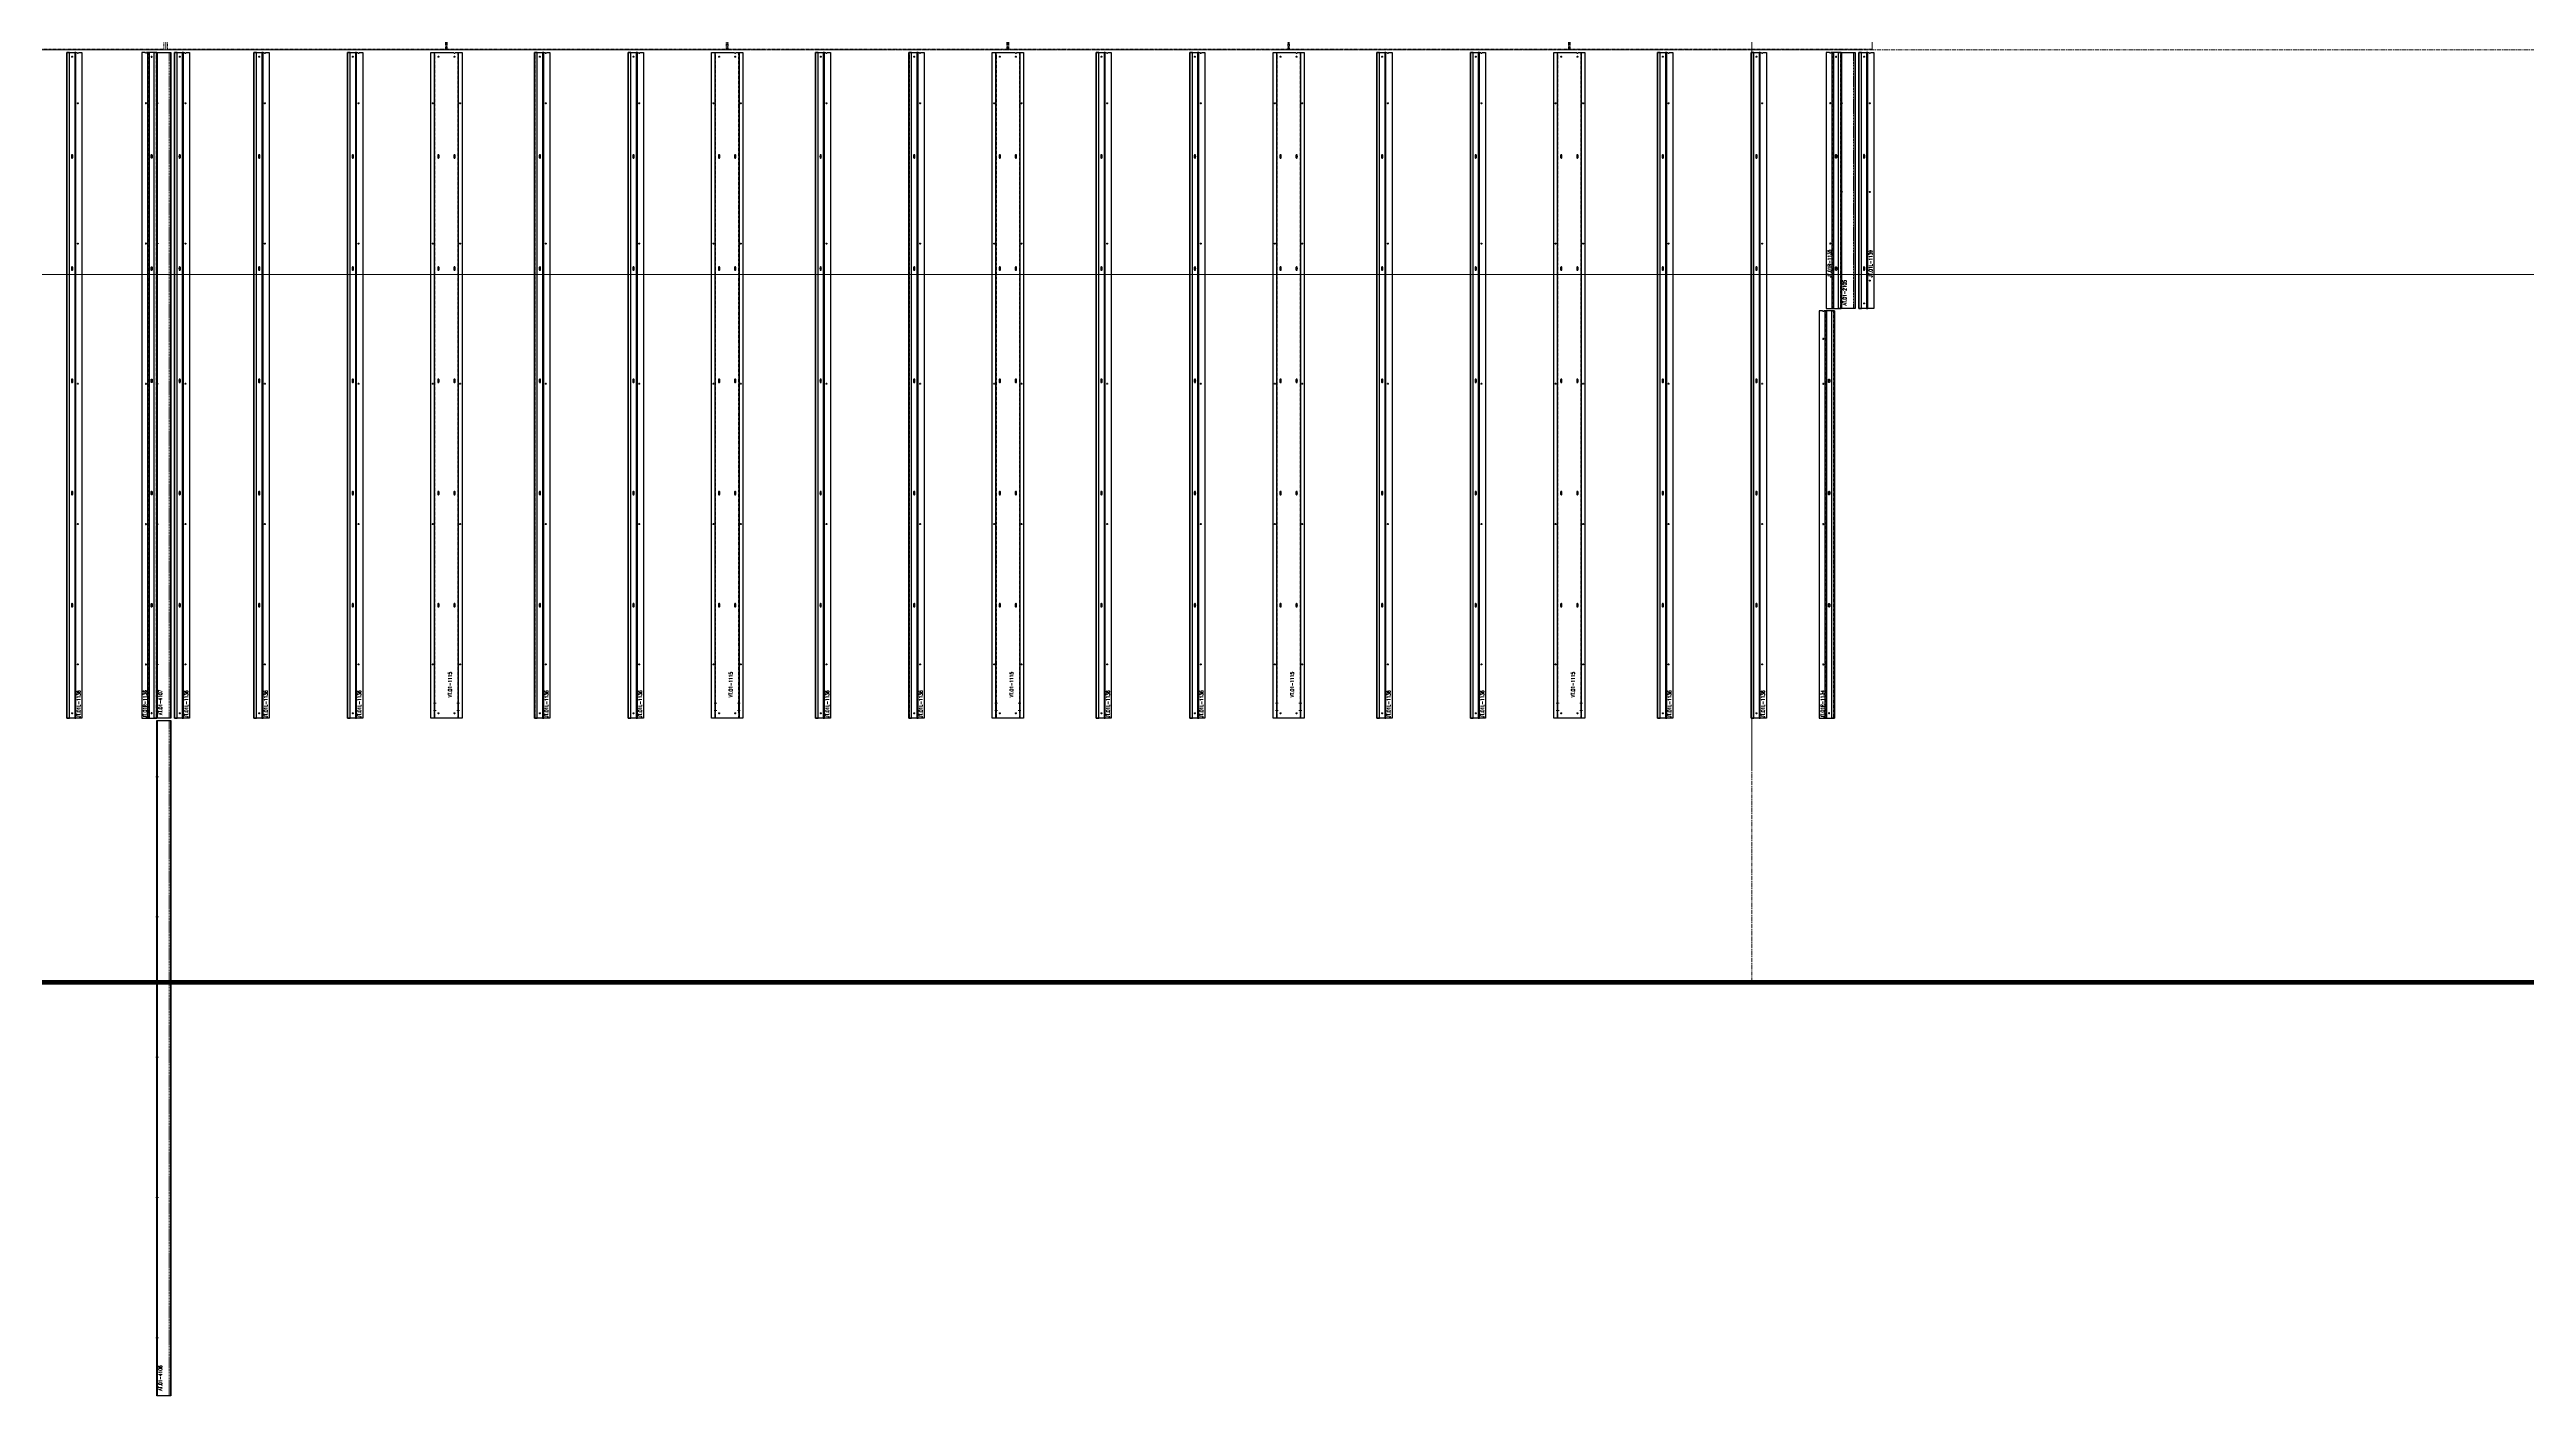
# Model space of a CAD drawing. Header units: inches. Extents: x 841 to 14369, y -5431 to -3225.
# Drawn here: x 13310 to 13839, y -4279 to -3991 of the extents above; entities that cross this region are included whole.
import ezdxf
from ezdxf.xclip import XClip

# ---------------------------------------------------------------- set-up
doc = ezdxf.new("R2010")
doc.units = ezdxf.units.IN
doc.header["$MEASUREMENT"] = 0
doc.header["$XCLIPFRAME"] = 0
for name, pattern in [('INC-200$0$NBK_CenterX2', [1.083333, 0.666667, -0.125, 0.166667, -0.125]), ('INC-200$0$NBK_Hidden', [0.125, 0.083333, -0.041667]), ('NBK_Center', [0.541667, 0.333333, -0.0625, 0.083333, -0.0625]), ('NBK_Center2', [0.270833, 0.166667, -0.03125, 0.041667, -0.03125]), ('NBK_CenterX2', [1.083333, 0.666667, -0.125, 0.166667, -0.125]), ('NBK_Hidden', [0.125, 0.083333, -0.041667]), ('NBK_Hidden2', [0.0625, 0.041667, -0.020833])]:
    doc.linetypes.add(name, pattern=pattern)
doc.layers.get('Defpoints').update_dxf_attribs({"color": 250, "lineweight": 0})
for name, color, linetype, lineweight in [('!Clip - bent', 20, 'Continuous', 25), ('!Dimension', 50, 'Continuous', 5), ('!Extrusion', 140, 'Continuous', 25), ('!Flashing', 40, 'Continuous', 25), ('!Gridline', 112, 'NBK_CenterX2', 5), ('!Linetype_Center', 220, 'NBK_Center', 9), ('!Linetype_Center2', 222, 'NBK_Center2', 9), ('!Misc2', 252, 'NBK_Hidden2', 5), ('INC-200$0$!Gridline', 112, 'INC-200$0$NBK_CenterX2', 5), ('INC-200$0$!Linetype_Hidden', 210, 'INC-200$0$NBK_Hidden', 9)]:
    doc.layers.add(name, color=color, linetype=linetype, lineweight=lineweight)
doc.layers.add('!Viewport', color=250, linetype='Continuous', lineweight=0, plot=False)
doc.styles.add('Romans', font='romans.shx', dxfattribs={"width": 0.8})

# ---------------------------------------------------------------- blocks, each defined once
blk = doc.blocks.new('A$C5F5E0522')
for p, q in [((-228.01, -364.16), (-228.01, 165.69)), ((-1655, -258), (442.95, -258))]:
    blk.add_line(p, q)
blk = doc.blocks.new('GRID_ELEV WEST_W')
at = {"layer": '!Gridline'}
for p, q in [((821.46, -1239.57), (821.46, 403.85)), ((-475.94, -147.77), (1164.09, -147.77)), ((-475.94, -183.48), (1164.09, -183.48))]:
    blk.add_line(p, q, dxfattribs=at)
blk = doc.blocks.new('E6A0158')
at = {"layer": '!Linetype_Center2'}
for p, q in [((0, -276), (0, 0)), ((0, -276), (0, 0)), ((427.5, -276), (427.5, 0)), ((427.5, -276), (427.5, 0)), ((122.75, -276), (122.75, 0)), ((182.75, -276), (182.75, 0)), ((242.75, -276), (242.75, 0)), ((302.75, -276), (302.75, 0)), ((362.75, -276), (362.75, 0)), ((0, -12), (427.5, -12)), ((0, -36), (427.5, -36)), ((0, -60), (427.5, -60)), ((0, -84), (427.5, -84)), ((0, -108), (427.5, -108)), ((0, -132), (427.5, -132)), ((0, -156), (427.5, -156)), ((0, -180), (427.5, -180)), ((0, -204), (427.5, -204)), ((0, -204), (427.5, -204)), ((0, -228), (427.5, -228)), ((0, -252), (427.5, -252)), ((0, -276), (425.75, -276)), ((0, -276), (182.56, -276)), ((422.75, -276), (422.75, -276))]:
    blk.add_line(p, q, dxfattribs=at)
at = {"layer": '!Linetype_Center2', "color": 3, "linetype": 'Continuous'}
for p, q in [((62.75, -276), (62.75, 0)), ((0, -276), (182.56, -276)), ((422.75, -276), (422.75, -276))]:
    blk.add_line(p, q, dxfattribs=at)
at = {"layer": '!Linetype_Center2'}
for points in [[(0, -300), (19.73, -300), (19.73, -276), (0, -276)], [(0, -300), (19.73, -300), (19.73, -308), (0, -308)]]:
    blk.add_lwpolyline(points, close=True, dxfattribs=at)
at = {"layer": 'INC-200$0$!Linetype_Hidden'}
for points in [[(0, -11.81), (62.37, -11.81), (62.37, 0), (0, 0)], [(122.56, -11.81), (63.12, -11.81), (63.12, 0), (122.56, 0)], [(122.94, -11.81), (182.56, -11.81), (182.56, 0), (122.94, 0)], [(242.56, -11.81), (182.94, -11.81), (182.94, 0), (242.56, 0)], [(242.94, -11.81), (302.56, -11.81), (302.56, 0), (242.94, 0)], [(362.56, -11.81), (302.94, -11.81), (302.94, 0), (362.56, 0)], [(362.94, -11.81), (427.5, -11.81), (427.5, 0), (362.94, 0)], [(0, -12.19), (62.37, -12.19), (62.37, -35.8), (0, -35.8)], [(122.56, -12.19), (63.12, -12.19), (63.12, -35.8), (122.56, -35.8)], [(122.94, -12.19), (182.56, -12.19), (182.56, -35.8), (122.94, -35.8)], [(242.56, -12.19), (182.94, -12.19), (182.94, -35.8), (242.56, -35.8)], [(242.94, -12.19), (302.56, -12.19), (302.56, -35.8), (242.94, -35.8)], [(362.56, -12.19), (302.94, -12.19), (302.94, -35.8), (362.56, -35.8)], [(362.94, -12.19), (427.5, -12.19), (427.5, -35.8), (362.94, -35.8)], [(0, -36.19), (62.37, -36.19), (62.37, -59.8), (0, -59.8)], [(122.56, -36.19), (63.12, -36.19), (63.12, -59.8), (122.56, -59.8)], [(122.94, -36.19), (182.56, -36.19), (182.56, -59.8), (122.94, -59.8)], [(242.56, -36.19), (182.94, -36.19), (182.94, -59.8), (242.56, -59.8)], [(242.94, -36.19), (302.56, -36.19), (302.56, -59.8), (242.94, -59.8)], [(362.56, -36.19), (302.94, -36.19), (302.94, -59.8), (362.56, -59.8)], [(362.94, -36.19), (427.5, -36.19), (427.5, -59.8), (362.94, -59.8)], [(0, -60.19), (62.37, -60.19), (62.37, -83.8), (0, -83.8)], [(122.56, -60.19), (63.12, -60.19), (63.12, -83.8), (122.56, -83.8)], [(122.94, -60.19), (182.56, -60.19), (182.56, -83.8), (122.94, -83.8)], [(242.56, -60.19), (182.94, -60.19), (182.94, -83.8), (242.56, -83.8)], [(242.94, -60.19), (302.56, -60.19), (302.56, -83.8), (242.94, -83.8)], [(362.56, -60.19), (302.94, -60.19), (302.94, -83.8), (362.56, -83.8)], [(362.94, -60.19), (427.5, -60.19), (427.5, -83.8), (362.94, -83.8)], [(0, -84.19), (62.37, -84.19), (62.37, -107.8), (0, -107.8)], [(122.56, -84.19), (63.12, -84.19), (63.12, -107.8), (122.56, -107.8)], [(122.94, -84.19), (182.56, -84.19), (182.56, -107.8), (122.94, -107.8)], [(242.56, -84.19), (182.94, -84.19), (182.94, -107.8), (242.56, -107.8)], [(242.94, -84.19), (302.56, -84.19), (302.56, -107.8), (242.94, -107.8)], [(362.56, -84.19), (302.94, -84.19), (302.94, -107.8), (362.56, -107.8)], [(362.94, -84.19), (427.5, -84.19), (427.5, -107.8), (362.94, -107.8)], [(0, -108.19), (62.37, -108.19), (62.37, -131.8), (0, -131.8)], [(122.56, -108.19), (63.12, -108.19), (63.12, -131.8), (122.56, -131.8)], [(122.94, -108.19), (182.56, -108.19), (182.56, -131.8), (122.94, -131.8)], [(242.56, -108.19), (182.94, -108.19), (182.94, -131.8), (242.56, -131.8)], [(242.94, -108.19), (302.56, -108.19), (302.56, -131.8), (242.94, -131.8)], [(362.56, -108.19), (302.94, -108.19), (302.94, -131.8), (362.56, -131.8)], [(362.94, -108.19), (427.5, -108.19), (427.5, -131.8), (362.94, -131.8)], [(0, -132.19), (62.37, -132.19), (62.37, -155.8), (0, -155.8)], [(122.56, -132.19), (63.12, -132.19), (63.12, -155.8), (122.56, -155.8)], [(122.94, -132.19), (182.56, -132.19), (182.56, -155.8), (122.94, -155.8)], [(242.56, -132.19), (182.94, -132.19), (182.94, -155.8), (242.56, -155.8)], [(242.94, -132.19), (302.56, -132.19), (302.56, -155.8), (242.94, -155.8)], [(362.56, -132.19), (302.94, -132.19), (302.94, -155.8), (362.56, -155.8)], [(362.94, -132.19), (427.5, -132.19), (427.5, -155.8), (362.94, -155.8)], [(0, -156.19), (62.37, -156.19), (62.37, -179.8), (0, -179.8)], [(122.56, -156.19), (63.12, -156.19), (63.12, -179.8), (122.56, -179.8)], [(122.94, -156.19), (182.56, -156.19), (182.56, -179.8), (122.94, -179.8)], [(242.56, -156.19), (182.94, -156.19), (182.94, -179.8), (242.56, -179.8)], [(242.94, -156.19), (302.56, -156.19), (302.56, -179.8), (242.94, -179.8)], [(362.56, -156.19), (302.94, -156.19), (302.94, -179.8), (362.56, -179.8)], [(362.94, -156.19), (427.5, -156.19), (427.5, -179.8), (362.94, -179.8)], [(0, -180.19), (62.37, -180.19), (62.37, -203.8), (0, -203.8)], [(122.56, -180.19), (63.12, -180.19), (63.12, -203.8), (122.56, -203.8)], [(122.94, -180.19), (182.56, -180.19), (182.56, -203.8), (122.94, -203.8)], [(242.56, -180.19), (182.94, -180.19), (182.94, -203.8), (242.56, -203.8)], [(242.94, -180.19), (302.56, -180.19), (302.56, -203.8), (242.94, -203.8)], [(362.56, -180.19), (302.94, -180.19), (302.94, -203.8), (362.56, -203.8)], [(362.94, -180.19), (427.5, -180.19), (427.5, -203.8), (362.94, -203.8)], [(0, -204.19), (62.37, -204.19), (62.37, -227.8), (0, -227.8)], [(122.56, -204.19), (63.12, -204.19), (63.12, -227.8), (122.56, -227.8)], [(122.94, -204.19), (182.56, -204.19), (182.56, -227.8), (122.94, -227.8)], [(242.56, -204.19), (182.94, -204.19), (182.94, -227.8), (242.56, -227.8)], [(242.94, -204.19), (302.56, -204.19), (302.56, -227.8), (242.94, -227.8)], [(362.56, -204.19), (302.94, -204.19), (302.94, -227.8), (362.56, -227.8)], [(362.94, -204.19), (427.5, -204.19), (427.5, -227.8), (362.94, -227.8)], [(0, -228.19), (62.37, -228.19), (62.37, -251.8), (0, -251.8)], [(122.56, -228.19), (63.12, -228.19), (63.12, -251.8), (122.56, -251.8)], [(122.94, -228.19), (182.56, -228.19), (182.56, -251.8), (122.94, -251.8)], [(242.56, -228.19), (182.94, -228.19), (182.94, -251.8), (242.56, -251.8)], [(242.94, -228.19), (302.56, -228.19), (302.56, -251.8), (242.94, -251.8)], [(362.56, -228.19), (302.94, -228.19), (302.94, -251.8), (362.56, -251.8)], [(362.94, -228.19), (427.5, -228.19), (427.5, -251.8), (362.94, -251.8)], [(0, -252.19), (62.37, -252.19), (62.37, -275.8), (0, -275.8)], [(122.56, -252.19), (63.12, -252.19), (63.12, -275.8), (122.56, -275.8)], [(122.94, -252.19), (182.56, -252.19), (182.56, -275.8), (122.94, -275.8)], [(242.56, -252.19), (182.94, -252.19), (182.94, -275.8), (242.56, -275.8)], [(242.94, -252.19), (302.56, -252.19), (302.56, -275.8), (242.94, -275.8)], [(362.56, -252.19), (302.94, -252.19), (302.94, -275.8), (362.56, -275.8)], [(362.94, -252.19), (427.5, -252.19), (427.5, -275.8), (362.94, -275.8)], [(0, -299.81), (19.54, -299.81), (19.54, -276.56), (0, -276.56)], [(0, -300.19), (19.54, -300.19), (19.54, -307.81), (0, -307.8)]]:
    blk.add_lwpolyline(points, close=True, dxfattribs=at)
blk = doc.blocks.new('TAP HOLE_5mm')
at = {"layer": '!Linetype_Center2'}
for points in [[(-0.18, 0), (0.18, 0)], [(0, 0.18), (0, -0.18)]]:
    blk.add_lwpolyline(points, dxfattribs=at)
blk.add_circle((0, 0), 0.101)
blk = doc.blocks.new('WEEP HOLE')
at = {"layer": '!Linetype_Center'}
for p, q in [((-0.22, 0.37), (0.22, 0.37)), ((0, 0.83), (0, -0.08))]:
    blk.add_line(p, q, dxfattribs=at)
at = {"color": 0}
blk.add_lwpolyline([(-0.14, 0.61), (-0.14, 0.14, 0.414214), (0, 0, 0.414214), (0.14, 0.14), (0.14, 0.61, 0.414214), (0, 0.75, 0.414214)], format="xyb", close=True, dxfattribs=at)
blk = doc.blocks.new('JT.01R-1135-')
at = {"layer": '!Extrusion'}
blk.add_lwpolyline([(-3.25, 0), (0, 0), (0, 54.75), (-2.22, 54.75, -1), (-2.5, 54.75), (-3.25, 54.75)], format="xyb", close=True, dxfattribs=at)
at = {"layer": '!Extrusion', "linetype": 'NBK_Hidden'}
for points in [[(-1.87, 54.75), (-1.87, 0), (-1.95, 0), (-1.95, 54.75)], [(0, 54.75), (0, 0), (-0.08, 0), (-0.08, 54.75)]]:
    blk.add_lwpolyline(points, close=True, dxfattribs=at)
at = {"layer": '!Extrusion'}
for points in [[(-1.69, 54.75), (-1.69, 0), (-1.95, 0), (-1.95, 54.75)], [(0, 54.75), (0, 0), (-0.57, 0), (-0.57, 54.75)]]:
    blk.add_lwpolyline(points, close=True, dxfattribs=at)
at = {"layer": '!Extrusion', "xscale": -1}
for name, p in [('TAP HOLE_5mm', (-1.13, 53.87)), ('TAP HOLE_5mm', (-2.36, 43.91)), ('WEEP HOLE', (-1.13, 32.18)), ('TAP HOLE_5mm', (-2.36, 13.91)), ('WEEP HOLE', (-1.13, 8.18))]:
    blk.add_blockref(name, p, dxfattribs=at)
at = {"layer": 'Defpoints', "color": 5, "insert": (-2.54, 9.62), "char_height": 0.75, "width": 1.65, "attachment_point": 5, "rotation": 90, "style": 'Romans'}
blk.add_mtext('JT.01R-1135', dxfattribs=at)
blk = doc.blocks.new('JT.01L-1139')
at = {"layer": '!Extrusion'}
blk.add_lwpolyline([(3.25, 0), (0, 0), (0, 54.75), (2.22, 54.75, 1), (2.5, 54.75), (3.25, 54.75)], format="xyb", close=True, dxfattribs=at)
at = {"layer": '!Extrusion', "linetype": 'NBK_Hidden'}
for points in [[(0, 54.75), (0, 0), (0.08, 0), (0.08, 54.75)], [(1.87, 54.75), (1.87, 0), (1.95, 0), (1.95, 54.75)]]:
    blk.add_lwpolyline(points, close=True, dxfattribs=at)
at = {"layer": '!Extrusion'}
for points in [[(0, 54.75), (0, 0), (0.57, 0), (0.57, 54.75)], [(1.69, 54.75), (1.69, 0), (1.95, 0), (1.95, 54.75)]]:
    blk.add_lwpolyline(points, close=True, dxfattribs=at)
for name, p in [('TAP HOLE_5mm', (1.13, 53.87)), ('TAP HOLE_5mm', (2.36, 43.91)), ('WEEP HOLE', (1.13, 32.18)), ('TAP HOLE_5mm', (2.36, 24.96)), ('WEEP HOLE', (1.13, 8.18)), ('TAP HOLE_5mm', (2.36, 6)), ('TAP HOLE_5mm', (1.13, 1.09))]:
    blk.add_blockref(name, p, dxfattribs=at)
at = {"layer": 'Defpoints', "color": 2, "insert": (2.54, 9.6), "char_height": 0.75, "width": 1.65, "attachment_point": 5, "rotation": 90, "style": 'Romans'}
blk.add_mtext('JT.01L-1139', dxfattribs=at)
blk = doc.blocks.new('JT.01R-1136-')
at = {"layer": '!Extrusion'}
blk.add_lwpolyline([(-3.25, 0), (0, 0), (0, 142.35), (-2.22, 142.35, -1), (-2.5, 142.35), (-3.25, 142.35)], format="xyb", close=True, dxfattribs=at)
for points in [[(-1.69, 142.35), (-1.69, 0), (-1.95, 0), (-1.95, 142.35)], [(0, 142.35), (0, 0), (-0.57, 0), (-0.57, 142.35)]]:
    blk.add_lwpolyline(points, close=True, dxfattribs=at)
at = {"layer": '!Extrusion', "linetype": 'NBK_Hidden'}
for points in [[(-1.87, 142.35), (-1.87, 0), (-1.95, 0), (-1.95, 142.35)], [(0, 142.35), (0, 0), (-0.08, 0), (-0.08, 142.35)]]:
    blk.add_lwpolyline(points, close=True, dxfattribs=at)
at = {"layer": '!Extrusion', "xscale": -1}
for name, p in [('TAP HOLE_5mm', (-1.13, 141.48)), ('TAP HOLE_5mm', (-2.36, 131.52)), ('WEEP HOLE', (-1.13, 119.78)), ('TAP HOLE_5mm', (-2.36, 101.52)), ('WEEP HOLE', (-1.13, 95.78)), ('TAP HOLE_5mm', (-2.36, 71.52)), ('WEEP HOLE', (-1.13, 71.78)), ('WEEP HOLE', (-1.13, 47.78)), ('TAP HOLE_5mm', (-2.36, 41.52)), ('WEEP HOLE', (-1.13, 23.78)), ('TAP HOLE_5mm', (-2.36, 11.52)), ('TAP HOLE_5mm', (-1.13, 1.06))]:
    blk.add_blockref(name, p, dxfattribs=at)
at = {"layer": 'Defpoints', "color": 5, "insert": (-2.54, 3.02), "char_height": 0.75, "width": 1.65, "attachment_point": 5, "rotation": 90, "style": 'Romans'}
blk.add_mtext('JT.01R-1136', dxfattribs=at)
blk = doc.blocks.new('JT.01L-1136')
at = {"layer": '!Extrusion'}
for points in [[(0, 142.35), (0, 0), (0.57, 0), (0.57, 142.35)], [(1.69, 142.35), (1.69, 0), (1.95, 0), (1.95, 142.35)]]:
    blk.add_lwpolyline(points, close=True, dxfattribs=at)
at = {"layer": '!Extrusion', "linetype": 'NBK_Hidden'}
for points in [[(0, 142.35), (0, 0), (0.08, 0), (0.08, 142.35)], [(1.87, 142.35), (1.87, 0), (1.95, 0), (1.95, 142.35)]]:
    blk.add_lwpolyline(points, close=True, dxfattribs=at)
at = {"layer": '!Extrusion'}
blk.add_lwpolyline([(3.25, 0), (0, 0), (0, 142.35), (2.22, 142.35, 1), (2.5, 142.35), (3.25, 142.35)], format="xyb", close=True, dxfattribs=at)
at = {"layer": '!Extrusion', "rotation": 360}
for p in [(1.13, 141.48), (2.36, 131.52), (2.36, 101.52), (2.36, 71.52), (2.36, 41.52), (2.36, 11.52), (1.13, 1.06)]:
    blk.add_blockref('TAP HOLE_5mm', p, dxfattribs=at)
at = {"layer": '!Extrusion'}
for p in [(1.13, 119.78), (1.13, 95.78), (1.13, 71.78), (1.13, 47.78), (1.13, 23.78)]:
    blk.add_blockref('WEEP HOLE', p, dxfattribs=at)
at = {"layer": 'Defpoints', "color": 2, "insert": (2.54, 3.02), "char_height": 0.75, "width": 1.65, "attachment_point": 5, "rotation": 90, "style": 'Romans'}
blk.add_mtext('JT.01L-1136', dxfattribs=at)
blk = doc.blocks.new('JT.01R-1134-')
at = {"layer": '!Extrusion'}
blk.add_lwpolyline([(-3.25, 0), (0, 0), (0, 87.11), (-2.22, 87.11, -1), (-2.5, 87.11), (-3.25, 87.11)], format="xyb", close=True, dxfattribs=at)
at = {"layer": '!Extrusion', "linetype": 'NBK_Hidden'}
for points in [[(-1.87, 87.11), (-1.87, 0), (-1.95, 0), (-1.95, 87.11)], [(0, 87.11), (0, 0), (-0.08, 0), (-0.08, 87.11)]]:
    blk.add_lwpolyline(points, close=True, dxfattribs=at)
at = {"layer": '!Extrusion'}
for points in [[(-1.69, 87.11), (-1.69, 0), (-1.95, 0), (-1.95, 87.11)], [(0, 87.11), (0, 0), (-0.57, 0), (-0.57, 87.11)]]:
    blk.add_lwpolyline(points, close=True, dxfattribs=at)
at = {"layer": '!Extrusion', "xscale": -1}
for name, p in [('TAP HOLE_5mm', (-2.36, 81.11)), ('TAP HOLE_5mm', (-2.36, 71.52)), ('WEEP HOLE', (-1.13, 71.78)), ('WEEP HOLE', (-1.13, 47.78)), ('TAP HOLE_5mm', (-2.36, 41.52)), ('WEEP HOLE', (-1.13, 23.78)), ('TAP HOLE_5mm', (-2.36, 11.52)), ('TAP HOLE_5mm', (-1.13, 1.06))]:
    blk.add_blockref(name, p, dxfattribs=at)
at = {"layer": 'Defpoints', "color": 5, "insert": (-2.54, 3.02), "char_height": 0.75, "width": 1.65, "attachment_point": 5, "rotation": 90, "style": 'Romans'}
blk.add_mtext('JT.01R-1134', dxfattribs=at)
blk = doc.blocks.new('SLOTTED SECTION HOLE')
at = {"layer": '!Linetype_Center2'}
blk.add_line((-0.33, 0), (0.26, 0), dxfattribs=at)
at = {"layer": '!Misc2'}
blk.add_lwpolyline([(-0.08, 0.47), (0, 0.47), (0, -0.47), (-0.08, -0.47)], close=True, dxfattribs=at)
blk = doc.blocks.new('VT.01-1115-')
at = {"layer": '!Extrusion'}
blk.add_lwpolyline([(3.33, 0), (-3.33, 0), (-3.33, 142.35), (1.58, 142.35, 1), (1.86, 142.35), (3.33, 142.35)], format="xyb", close=True, dxfattribs=at)
blk.add_lwpolyline([(1.86, 142.35), (2.54, 142.35), (2.54, 0), (-2.54, 0), (-2.54, 142.35), (1.58, 142.35)], dxfattribs=at)
at = {"layer": '!Extrusion', "linetype": 'NBK_Hidden'}
blk.add_lwpolyline([(1.86, 142.35), (2.46, 142.35), (2.46, 0), (-2.46, 0), (-2.46, 142.35), (1.58, 142.35)], dxfattribs=at)
at = {"layer": '!Dimension'}
for p in [(-2.46, 3.24), (-2.46, 1.66), (2.54, 3.24), (2.54, 1.66)]:
    blk.add_blockref('SLOTTED SECTION HOLE', p, dxfattribs=at)
at = {"layer": '!Extrusion'}
for name, p in [('TAP HOLE_5mm', (-1.72, 141.48)), ('TAP HOLE_5mm', (1.72, 141.48)), ('TAP HOLE_5mm', (-2.93, 131.52)), ('TAP HOLE_5mm', (2.93, 131.52)), ('WEEP HOLE', (-1.72, 119.78)), ('WEEP HOLE', (1.72, 119.78)), ('TAP HOLE_5mm', (-2.93, 101.52)), ('TAP HOLE_5mm', (2.93, 101.52)), ('WEEP HOLE', (-1.72, 95.78)), ('WEEP HOLE', (1.72, 95.78)), ('TAP HOLE_5mm', (-2.93, 71.52)), ('WEEP HOLE', (-1.72, 71.78)), ('WEEP HOLE', (1.72, 71.78)), ('TAP HOLE_5mm', (2.93, 71.52)), ('WEEP HOLE', (-1.72, 47.78)), ('WEEP HOLE', (1.72, 47.78)), ('TAP HOLE_5mm', (-2.93, 41.52)), ('TAP HOLE_5mm', (2.93, 41.52)), ('WEEP HOLE', (-1.72, 23.78)), ('WEEP HOLE', (1.72, 23.78)), ('TAP HOLE_5mm', (-2.93, 11.52)), ('TAP HOLE_5mm', (2.93, 11.52)), ('TAP HOLE_5mm', (-1.72, 1.06)), ('TAP HOLE_5mm', (1.72, 1.06))]:
    blk.add_blockref(name, p, dxfattribs=at)
at = {"layer": 'Defpoints', "color": 1, "insert": (0.77, 7.19), "char_height": 0.75, "width": 1.65, "attachment_point": 5, "rotation": 90, "style": 'Romans'}
blk.add_mtext('VT.01-1115', dxfattribs=at)
blk = doc.blocks.new('A$C5F88511F')
at = {"layer": '!Clip - bent', "color": 2}
for name, p in [('JT.01R-1136-', (-568.88, -352.92)), ('JT.01R-1135-', (-208.88, -265.31)), ('JT.01L-1139', (-205.15, -265.31))]:
    blk.add_blockref(name, p, dxfattribs=at)
at = {"layer": '!Dimension'}
for p in [(-507.01, -352.92), (-447.01, -352.92), (-387.01, -352.92), (-327.01, -352.92), (-267.01, -352.92)]:
    blk.add_blockref('VT.01-1115-', p, dxfattribs=at)
at = {"color": 2}
for name, p in [('JT.01L-1136', (-588.15, -352.92)), ('JT.01L-1136', (-565.15, -352.92)), ('JT.01L-1136', (-548.15, -352.92)), ('JT.01L-1136', (-528.15, -352.92)), ('JT.01L-1136', (-488.15, -352.92)), ('JT.01L-1136', (-468.15, -352.92)), ('JT.01L-1136', (-428.15, -352.92)), ('JT.01L-1136', (-408.15, -352.92)), ('JT.01L-1136', (-368.15, -352.92)), ('JT.01L-1136', (-348.15, -352.92)), ('JT.01L-1136', (-308.15, -352.92)), ('JT.01L-1136', (-288.15, -352.92)), ('JT.01L-1136', (-248.15, -352.92)), ('JT.01L-1136', (-228.15, -352.92)), ('JT.01R-1134-', (-210.37, -352.92))]:
    blk.add_blockref(name, p, dxfattribs=at)
blk = doc.blocks.new('HOLE FLASHING')
at = {"layer": '!Linetype_Center2'}
blk.add_line((-0.31, 0), (0.26, 0), dxfattribs=at)
at = {"layer": '!Misc2'}
blk.add_lwpolyline([(-0.06, 0.1), (0, 0.1), (0, -0.1), (-0.06, -0.1)], close=True, dxfattribs=at)
blk = doc.blocks.new('AT.01-4107')
at = {"layer": '!Flashing', "color": 2}
for points in [[(0, 142.36), (2.99, 142.36), (2.99, 0), (0, 0)], [(0, 142.36), (0.06, 142.36), (0.06, 0), (0, 0)], [(2.94, 0), (2.99, 0), (2.99, 142.36), (2.94, 142.36)]]:
    blk.add_lwpolyline(points, close=True, dxfattribs=at)
at = {"layer": '!Linetype_Center'}
blk.add_lwpolyline([(0, 142.36), (2.6, 142.36), (2.6, 0), (0, 0)], close=True, dxfattribs=at)
at = {"color": 144}
for p in [(0.06, 131.52), (0.06, 101.52), (0.06, 71.52), (0.06, 41.52), (0.06, 11.52)]:
    blk.add_blockref('HOLE FLASHING', p, dxfattribs=at)
at = {"layer": 'Defpoints', "color": 6, "insert": (0.73, 3.38), "char_height": 0.75, "width": 1.65, "attachment_point": 5, "rotation": 90, "style": 'Romans'}
blk.add_mtext('AT.01-4107', dxfattribs=at)
blk = doc.blocks.new('AT.01-4106')
at = {"layer": '!Flashing', "color": 2}
for points in [[(0, 144.02), (2.99, 144.02), (2.99, -0.37), (0, -0.37)], [(0, 144.02), (0.06, 144.02), (0.06, -0.37), (0, -0.37)], [(2.94, -0.37), (2.99, -0.37), (2.99, 144.02), (2.94, 144.02)]]:
    blk.add_lwpolyline(points, close=True, dxfattribs=at)
at = {"layer": '!Linetype_Center'}
blk.add_lwpolyline([(0, 144.02), (2.6, 144.02), (2.6, -0.37), (0, -0.37)], close=True, dxfattribs=at)
at = {"color": 144}
for p in [(0.06, 132.02), (0.06, 102.02), (0.06, 72.02), (0.06, 42.02), (0.06, 12.02)]:
    blk.add_blockref('HOLE FLASHING', p, dxfattribs=at)
at = {"layer": 'Defpoints', "color": 6, "insert": (0.73, 3.39), "char_height": 0.75, "width": 1.65, "attachment_point": 5, "rotation": 90, "style": 'Romans'}
blk.add_mtext('AT.01-4106', dxfattribs=at)
blk = doc.blocks.new('AT.01-2105')
at = {"layer": '!Flashing', "color": 2}
for points in [[(0, 54.75), (2.99, 54.75), (2.99, 0), (0, 0)], [(0, 54.75), (0.06, 54.75), (0.06, 0), (0, 0)], [(2.94, 0), (2.99, 0), (2.99, 54.75), (2.94, 54.75)]]:
    blk.add_lwpolyline(points, close=True, dxfattribs=at)
at = {"layer": '!Linetype_Center'}
blk.add_lwpolyline([(0, 54.75), (2.6, 54.75), (2.6, 0), (0, 0)], close=True, dxfattribs=at)
at = {"color": 144}
for p in [(0.06, 43.91), (0.06, 24.96), (0.06, 6)]:
    blk.add_blockref('HOLE FLASHING', p, dxfattribs=at)
at = {"layer": 'Defpoints', "color": 6, "insert": (0.73, 3.38), "char_height": 0.75, "width": 1.65, "attachment_point": 5, "rotation": 90, "style": 'Romans'}
blk.add_mtext('AT.01-2105', dxfattribs=at)
blk = doc.blocks.new('WEST MOVEMENT FLASHING')
at = {"color": 144}
for name, p in [('AT.01-4107', (763.13, 1275.48)), ('AT.01-4107', (763.13, 1275.48)), ('AT.01-2105', (1123.13, 1363.09)), ('AT.01-4106', (763.13, 1130.96))]:
    blk.add_blockref(name, p, dxfattribs=at)

msp = doc.modelspace()

# ---------------------------------------------------------------- linework, layer by layer
at = {"layer": 'Defpoints', "color": 2, "const_width": 1}
msp.add_lwpolyline([(12443.45, -3651.07), (14046.69, -3651.07), (14046.69, -4190.12), (12443.45, -4190.12)], close=True, dxfattribs=at)

# ---------------------------------------------------------------- block references
at = {"layer": '!Viewport', "color": 1}
msp.add_blockref('A$C5F5E0522', (13901.72, -3780.72), dxfattribs=at)
at = {"color": 144}
msp.add_blockref('WEST MOVEMENT FLASHING', (12569.71, -5409.12), dxfattribs=at)
at = {"color": 4}
msp.add_blockref('E6A0158', (13271.96, -3714.72), dxfattribs=at)
at = {"layer": 'Defpoints'}
msp.add_blockref('A$C5F88511F', (13901.72, -3780.72), dxfattribs=at)
at = {"layer": 'INC-200$0$!Gridline'}
ref = msp.add_blockref('GRID_ELEV WEST_W', (12569.66, -3792.12), dxfattribs=dict(at, xscale=1.344, yscale=1.344, zscale=1.344))
XClip(ref).set_block_clipping_path([(-8786.922099755, -296.1352419663), (1098.9748672036, 683.7940378179)])

doc.saveas('drawing.dxf')
